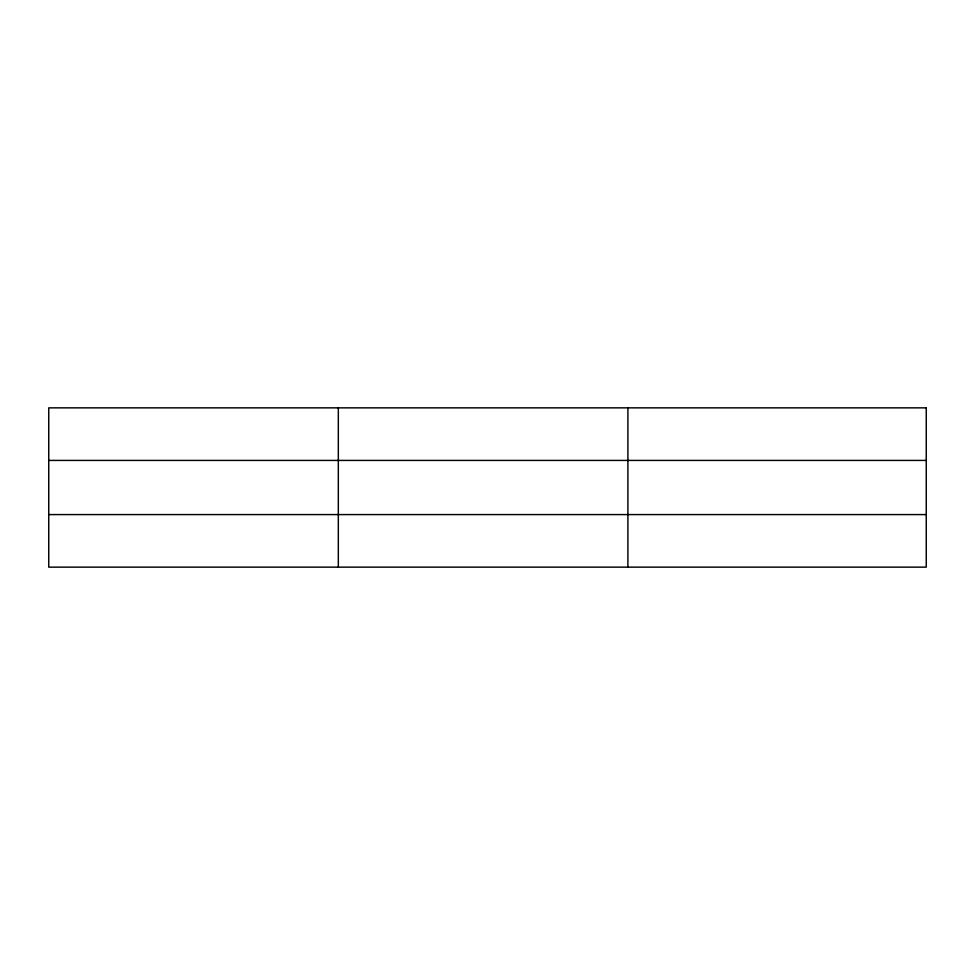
<?xml version="1.0" encoding="UTF-8"?>
<svg xmlns="http://www.w3.org/2000/svg" width="975" height="975" viewBox="0 0 975 975"><rect width="100%" height="100%" fill="white"/><g stroke="black" fill="none" stroke-linecap="round" stroke-linejoin="round"><path stroke-width="1.46" d="M338.325 567.145L338.325 407.855M627.9 567.145L627.9 407.855M48.75 460.419L926.25 460.419M48.75 514.581L926.25 514.581M926.25 407.855L926.25 567.145L48.75 567.145L48.75 407.855L926.25 407.855"/></g></svg>
